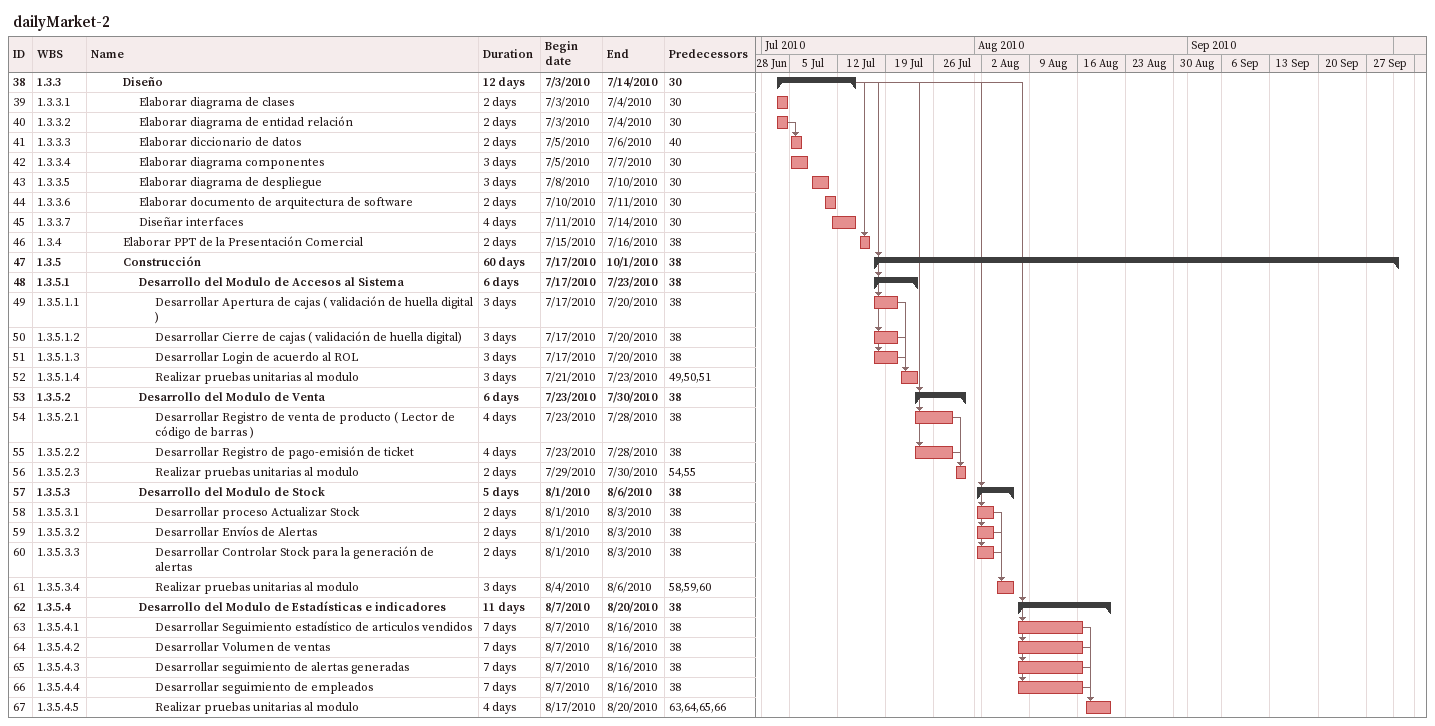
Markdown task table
dailyMarket-2

| ID | WBS | Task | Duration | Start | Finish | Predecessors |
|---|---|---|---|---|---|---|
| 38 | 1.3.3 | **Diseño** | 12d | 2010-07-03 | 2010-07-14 | 30 |
| 39 | 1.3.3.1 | Elaborar diagrama de clases | 2d | 2010-07-03 | 2010-07-04 | 30 |
| 40 | 1.3.3.2 | Elaborar diagrama de entidad relación | 2d | 2010-07-03 | 2010-07-04 | 30 |
| 41 | 1.3.3.3 | Elaborar diccionario de datos | 2d | 2010-07-05 | 2010-07-06 | 40 |
| 42 | 1.3.3.4 | Elaborar diagrama componentes | 3d | 2010-07-05 | 2010-07-07 | 30 |
| 43 | 1.3.3.5 | Elaborar diagrama de despliegue | 3d | 2010-07-08 | 2010-07-10 | 30 |
| 44 | 1.3.3.6 | Elaborar documento de arquitectura de software | 2d | 2010-07-10 | 2010-07-11 | 30 |
| 45 | 1.3.3.7 | Diseñar interfaces | 4d | 2010-07-11 | 2010-07-14 | 30 |
| 46 | 1.3.4 | Elaborar PPT de la Presentación Comercial | 2d | 2010-07-15 | 2010-07-16 | 38 |
| 47 | 1.3.5 | **Construcción** | 60d | 2010-07-17 | 2010-10-01 | 38 |
| 48 | 1.3.5.1 | **Desarrollo del Modulo de Accesos al Sistema** | 6d | 2010-07-17 | 2010-07-23 | 38 |
| 49 | 1.3.5.1.1 | Desarrollar Apertura de cajas ( validación de huella digital ) | 3d | 2010-07-17 | 2010-07-20 | 38 |
| 50 | 1.3.5.1.2 | Desarrollar Cierre de cajas ( validación de huella digital) | 3d | 2010-07-17 | 2010-07-20 | 38 |
| 51 | 1.3.5.1.3 | Desarrollar Login de acuerdo al ROL | 3d | 2010-07-17 | 2010-07-20 | 38 |
| 52 | 1.3.5.1.4 | Realizar pruebas unitarias al modulo | 3d | 2010-07-21 | 2010-07-23 | 49, 50, 51 |
| 53 | 1.3.5.2 | **Desarrollo del Modulo de Venta** | 6d | 2010-07-23 | 2010-07-30 | 38 |
| 54 | 1.3.5.2.1 | Desarrollar Registro de venta de producto ( Lector de código de barras ) | 4d | 2010-07-23 | 2010-07-28 | 38 |
| 55 | 1.3.5.2.2 | Desarrollar Registro de pago-emisión de ticket | 4d | 2010-07-23 | 2010-07-28 | 38 |
| 56 | 1.3.5.2.3 | Realizar pruebas unitarias al modulo | 2d | 2010-07-29 | 2010-07-30 | 54, 55 |
| 57 | 1.3.5.3 | **Desarrollo del Modulo de Stock** | 5d | 2010-08-01 | 2010-08-06 | 38 |
| 58 | 1.3.5.3.1 | Desarrollar proceso Actualizar Stock | 2d | 2010-08-01 | 2010-08-03 | 38 |
| 59 | 1.3.5.3.2 | Desarrollar Envíos de Alertas | 2d | 2010-08-01 | 2010-08-03 | 38 |
| 60 | 1.3.5.3.3 | Desarrollar Controlar Stock para la generación de alertas | 2d | 2010-08-01 | 2010-08-03 | 38 |
| 61 | 1.3.5.3.4 | Realizar pruebas unitarias al modulo | 3d | 2010-08-04 | 2010-08-06 | 58, 59, 60 |
| 62 | 1.3.5.4 | **Desarrollo del Modulo de Estadísticas e indicadores** | 11d | 2010-08-07 | 2010-08-20 | 38 |
| 63 | 1.3.5.4.1 | Desarrollar Seguimiento estadístico de articulos vendidos | 7d | 2010-08-07 | 2010-08-16 | 38 |
| 64 | 1.3.5.4.2 | Desarrollar Volumen de ventas | 7d | 2010-08-07 | 2010-08-16 | 38 |
| 65 | 1.3.5.4.3 | Desarrollar seguimiento de alertas generadas | 7d | 2010-08-07 | 2010-08-16 | 38 |
| 66 | 1.3.5.4.4 | Desarrollar seguimiento de empleados | 7d | 2010-08-07 | 2010-08-16 | 38 |
| 67 | 1.3.5.4.5 | Realizar pruebas unitarias al modulo | 4d | 2010-08-17 | 2010-08-20 | 63, 64, 65, 66 |
